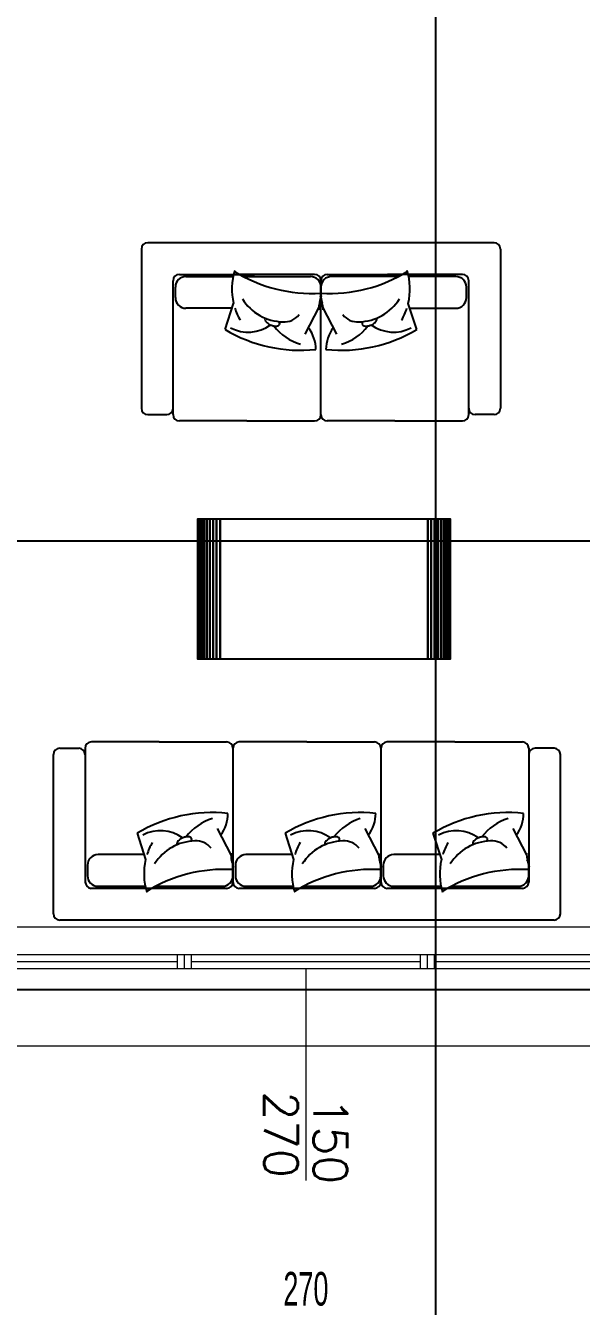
# Model space of a CAD drawing. Header units: inches. Extents: x -7543 to -822, y 102837 to 190349.
# Drawn here: x -829.8696 to -829.8299, y 102836.7579 to 102836.8492 of the extents above; entities that cross this region are included whole.
import ezdxf

# ---------------------------------------------------------------- set-up
doc = ezdxf.new("R2010")
doc.units = ezdxf.units.IN
doc.header["$MEASUREMENT"] = 0
doc.linetypes.add('DASHDOTX2', pattern=[2, 1, -0.5, 0, -0.5])
doc.layers.get('Defpoints').update_dxf_attribs({"lineweight": 25})
doc.layers.add('AKS', color=1, linetype='Continuous', lineweight=25)
doc.layers.add('ICOL', color=55, linetype='Continuous', lineweight=25)
doc.layers.add('PENCERE', color=7, linetype='Continuous', lineweight=18, true_color=0xffb360)
doc.layers.add('TEFRİŞ', color=7, linetype='Continuous', lineweight=25, true_color=0x78462c)
doc.styles.add('OLCU', font='tromand.shx', dxfattribs={"width": 0.6, "height": 12})
doc.styles.add('TXTX', font='TXTX')

msp = doc.modelspace()

# ---------------------------------------------------------------- linework, layer by layer
at = {"layer": 'AKS', "linetype": 'DASHDOTX2', "ltscale": 10}
for p, q in [((-829.8403199212353, 102837.241780972), (-829.8403199212353, 102836.7293249838)), ((-829.7205326753192, 102836.8124307916), (-830.0911364701894, 102836.8124307916))]:
    msp.add_line(p, q, dxfattribs=at)
at = {"layer": 'Defpoints', "color": 4}
msp.add_line((-829.8063199212354, 102836.7804307916), (-829.9608199212354, 102836.7804307916), dxfattribs=at)
at = {"layer": 'PENCERE'}
for p, q in [((-829.8770699212353, 102836.7849307916), (-829.8220699212352, 102836.7849307916)), ((-829.8225699212353, 102836.7829307916), (-829.8765699212353, 102836.7829307916)), ((-829.858736587902, 102836.7819307916), (-829.858736587902, 102836.7829307916)), ((-829.858236587902, 102836.7819307916), (-829.858236587902, 102836.7829307916)), ((-829.857736587902, 102836.7819307916), (-829.8577365879019, 102836.7829307916)), ((-829.8414032545686, 102836.7819307916), (-829.8414032545686, 102836.7829307916)), ((-829.8409032545686, 102836.7819307916), (-829.8409032545686, 102836.7829307916)), ((-829.8404032545686, 102836.7819307916), (-829.8404032545686, 102836.7829307916)), ((-829.858736587902, 102836.7824307916), (-829.8755699212353, 102836.7824307916)), ((-829.8414032545686, 102836.7824307916), (-829.857736587902, 102836.7824307916)), ((-829.8235699212353, 102836.7824307916), (-829.8404032545686, 102836.7824307916)), ((-829.8225699212353, 102836.7819307916), (-829.8765699212353, 102836.7819307916)), ((-829.8495699212352, 102836.7819307916), (-829.8495699212352, 102836.7668549041)), ((-829.8225699212353, 102836.7764307916), (-829.8765699212353, 102836.7764307916))]:
    msp.add_line(p, q, dxfattribs=at)
at = {"layer": 'TEFRİŞ'}
for p, q in [((-829.8613041390702, 102836.8332518803), (-829.8613041390702, 102836.8219002972)), ((-829.8361477178319, 102836.8337037921), (-829.8608522273114, 102836.8337037921)), ((-829.8356958060731, 102836.8332518803), (-829.8356958060731, 102836.8219002972)), ((-829.8585926685175, 102836.8314442333), (-829.8532440442042, 102836.8314442333)), ((-829.8489518843304, 102836.8314442333), (-829.8543005086437, 102836.8314442333)), ((-829.8480480608129, 102836.8314442333), (-829.8426994364995, 102836.8314442333)), ((-829.8384072766257, 102836.8314442333), (-829.8437559009391, 102836.8314442333)), ((-829.8590445802763, 102836.8219002972), (-829.8590445802763, 102836.8309923215)), ((-829.8588754136999, 102836.8297872235), (-829.8588754136999, 102836.8305404098)), ((-829.8581222274353, 102836.8312935961), (-829.8547537958087, 102836.8312935961)), ((-829.8540241721655, 102836.8312935961), (-829.8492531588363, 102836.8312935961)), ((-829.8484999725716, 102836.8219002972), (-829.8484999725716, 102836.8309923215)), ((-829.8484999725716, 102836.8219002972), (-829.8484999725716, 102836.8309923215)), ((-829.8484999725716, 102836.8305404098), (-829.8484999725716, 102836.8297872235)), ((-829.8484999725716, 102836.8305404098), (-829.8484999725716, 102836.8297872235)), ((-829.8429757729778, 102836.8312935961), (-829.847746786307, 102836.8312935961)), ((-829.838877717708, 102836.8312935961), (-829.8422461493345, 102836.8312935961)), ((-829.8381245314433, 102836.8297872235), (-829.8381245314433, 102836.8305404098)), ((-829.837955364867, 102836.8219002972), (-829.837955364867, 102836.8309923215)), ((-829.8548408525617, 102836.8290340373), (-829.8581222274353, 102836.8290340373)), ((-829.8553325857109, 102836.8275160252), (-829.8547288433776, 102836.8293798169)), ((-829.8496321270934, 102836.8271732008), (-829.8486319077592, 102836.8290978344)), ((-829.8473678180499, 102836.8271732008), (-829.8483680373841, 102836.8290978344)), ((-829.8416673594323, 102836.8275160252), (-829.8422711017656, 102836.8293798169)), ((-829.8421590925816, 102836.8290340373), (-829.838877717708, 102836.8290340373)), ((-829.8608522273114, 102836.8214483854), (-829.8594964920351, 102836.8214483854)), ((-829.8590445802763, 102836.8214483854), (-829.8590445802763, 102836.8219002972)), ((-829.8590445802763, 102836.8214483854), (-829.8590445802763, 102836.8214483854)), ((-829.8484999725716, 102836.8214483854), (-829.8484999725716, 102836.8219002972)), ((-829.8484999725716, 102836.8214483854), (-829.8484999725716, 102836.8219002972)), ((-829.8484999725716, 102836.8214483854), (-829.8484999725716, 102836.8214483854)), ((-829.8484999725716, 102836.8214483854), (-829.8484999725716, 102836.8214483854)), ((-829.837955364867, 102836.8214483854), (-829.837955364867, 102836.8219002972)), ((-829.837955364867, 102836.8214483854), (-829.837955364867, 102836.8214483854)), ((-829.8361477178319, 102836.8214483854), (-829.8375034531082, 102836.8214483854)), ((-829.853772276424, 102836.8209964736), (-829.8585926685175, 102836.8209964736)), ((-829.853772276424, 102836.8209964736), (-829.8489518843304, 102836.8209964736)), ((-829.8432276687194, 102836.8209964736), (-829.8480480608129, 102836.8209964736)), ((-829.8432276687194, 102836.8209964736), (-829.8384072766257, 102836.8209964736)), ((-829.8671228019168, 102836.7976675811), (-829.8657670666405, 102836.7976675811)), ((-829.8653151548817, 102836.7976675811), (-829.8653151548817, 102836.7976675811)), ((-829.8653151548817, 102836.7976675811), (-829.8653151548817, 102836.7972156693)), ((-829.8600428510293, 102836.7981194928), (-829.864863243123, 102836.7981194928)), ((-829.8600428510293, 102836.7981194928), (-829.8552224589358, 102836.7981194928)), ((-829.854770547177, 102836.7976675811), (-829.854770547177, 102836.7976675811)), ((-829.854770547177, 102836.7976675811), (-829.854770547177, 102836.7972156693)), ((-829.854770547177, 102836.7976675811), (-829.854770547177, 102836.7972156693)), ((-829.854770547177, 102836.7976675811), (-829.854770547177, 102836.7976675811)), ((-829.854770547177, 102836.7976675811), (-829.854770547177, 102836.7972156693)), ((-829.8494982433247, 102836.7981194928), (-829.8543186354183, 102836.7981194928)), ((-829.8494982433247, 102836.7981194928), (-829.8446778512312, 102836.7981194928)), ((-829.8442259394724, 102836.7976675811), (-829.8442259394724, 102836.7976675811)), ((-829.8442259394724, 102836.7976675811), (-829.8442259394724, 102836.7972156693)), ((-829.8442259394724, 102836.7976675811), (-829.8442259394724, 102836.7972156693)), ((-829.8442259394724, 102836.7976675811), (-829.8442259394724, 102836.7976675811)), ((-829.8442259394724, 102836.7976675811), (-829.8442259394724, 102836.7972156693)), ((-829.8389536356201, 102836.7981194928), (-829.8437740277136, 102836.7981194928)), ((-829.8389536356201, 102836.7981194928), (-829.8341332435265, 102836.7981194928)), ((-829.8336813317677, 102836.7976675811), (-829.8336813317677, 102836.7976675811)), ((-829.8336813317677, 102836.7976675811), (-829.8336813317677, 102836.7972156693)), ((-829.8336813317677, 102836.7976675811), (-829.8336813317677, 102836.7972156693)), ((-829.8336813317677, 102836.7976675811), (-829.8336813317677, 102836.7976675811)), ((-829.8318736847326, 102836.7976675811), (-829.8332294200089, 102836.7976675811)), ((-829.8675747136756, 102836.7858640861), (-829.8675747136756, 102836.7972156693)), ((-829.8653151548817, 102836.7972156693), (-829.8653151548817, 102836.7881236449)), ((-829.854770547177, 102836.7972156693), (-829.854770547177, 102836.7881236449)), ((-829.854770547177, 102836.7972156693), (-829.854770547177, 102836.7881236449)), ((-829.8442259394724, 102836.7972156693), (-829.8442259394724, 102836.7881236449)), ((-829.8442259394724, 102836.7972156693), (-829.8442259394724, 102836.7881236449)), ((-829.8336813317677, 102836.7972156693), (-829.8336813317677, 102836.7881236449)), ((-829.8336813317677, 102836.7972156693), (-829.8336813317677, 102836.7881236449)), ((-829.8336813317677, 102836.7972156693), (-829.8336813317677, 102836.7881236449)), ((-829.8314217729738, 102836.7858640861), (-829.8314217729738, 102836.7972156693)), ((-829.8616031603163, 102836.7915999413), (-829.8609994179831, 102836.7897361496)), ((-829.8559027016988, 102836.7919427657), (-829.8549024823645, 102836.7900181321)), ((-829.8510585526117, 102836.7915999413), (-829.8504548102785, 102836.7897361496)), ((-829.8453580939942, 102836.7919427657), (-829.8443578746599, 102836.7900181321)), ((-829.840513944907, 102836.7915999413), (-829.8399102025737, 102836.7897361496)), ((-829.8348134862895, 102836.7919427657), (-829.8338132669552, 102836.7900181321)), ((-829.8651459883054, 102836.7893287429), (-829.8651459883054, 102836.7885755567)), ((-829.8611114271671, 102836.7900819292), (-829.8643928020407, 102836.7900819292)), ((-829.854770547177, 102836.7885755567), (-829.854770547177, 102836.7893287429)), ((-829.854770547177, 102836.7885755567), (-829.854770547177, 102836.7893287429)), ((-829.8546013806007, 102836.7893287429), (-829.8546013806007, 102836.7885755567)), ((-829.8505668194624, 102836.7900819292), (-829.853848194336, 102836.7900819292)), ((-829.8442259394724, 102836.7885755567), (-829.8442259394724, 102836.7893287429)), ((-829.8442259394724, 102836.7885755567), (-829.8442259394724, 102836.7893287429)), ((-829.844056772896, 102836.7893287429), (-829.844056772896, 102836.7885755567)), ((-829.8400222117577, 102836.7900819292), (-829.8433035866314, 102836.7900819292)), ((-829.8336813317677, 102836.7885755567), (-829.8336813317677, 102836.7893287429)), ((-829.8336813317677, 102836.7885755567), (-829.8336813317677, 102836.7893287429)), ((-829.8552224537351, 102836.7876717332), (-829.8649131933553, 102836.7876717332)), ((-829.8643928020407, 102836.7878223704), (-829.8610243704142, 102836.7878223704)), ((-829.8552224589358, 102836.7876717332), (-829.8605710832492, 102836.7876717332)), ((-829.8602947467709, 102836.7878223704), (-829.8555237334417, 102836.7878223704)), ((-829.8446778512312, 102836.7876717332), (-829.854318640619, 102836.7876717332)), ((-829.853848194336, 102836.7878223704), (-829.8504797627095, 102836.7878223704)), ((-829.8497501390663, 102836.7878223704), (-829.8449791257369, 102836.7878223704)), ((-829.8341332435265, 102836.7876717332), (-829.8437740277136, 102836.7876717332)), ((-829.8433035866314, 102836.7878223704), (-829.8399351550048, 102836.7878223704)), ((-829.8392055313616, 102836.7878223704), (-829.8344345180324, 102836.7878223704)), ((-829.8318736847326, 102836.7854121744), (-829.8671228019168, 102836.7854121744))]:
    msp.add_line(p, q, dxfattribs=at)
for centre, radius, start, end in [((-829.8608522273114, 102836.8332518803), 0.0004519117587709115, 90, 180), ((-829.8361477178319, 102836.8332518803), 0.0004519117587709115, 0, 90), ((-829.8585926685175, 102836.8309923215), 0.0004519117587717861, 90, 180), ((-829.8503743497424, 102836.8303936443), 0.004470957498263174, 162.728126075292, 193.1063037620537), ((-829.8491284938312, 102836.8406032535), 0.01051843088521777, 238.0043635374984, 273.3513696530827), ((-829.8489518843304, 102836.8309923215), 0.0004519117587717763, 0, 90), ((-829.8480480608129, 102836.8309923215), 0.0004519117587717763, 90, 180), ((-829.847871451312, 102836.8406032535), 0.01051843088521777, 266.6486303469174, 301.9956364625016), ((-829.8466255954008, 102836.8303936443), 0.004470957498263174, 346.8936962379463, 17.27187392470803), ((-829.8384072766257, 102836.8309923215), 0.0004519117587717861, 0, 90), ((-829.8581222274353, 102836.8305404098), 0.0007531862646187689, 90, 180), ((-829.8492531588363, 102836.8305404098), 0.0007531862646185503, 0, 90), ((-829.847746786307, 102836.8305404098), 0.0007531862646185503, 90, 180), ((-829.838877717708, 102836.8305404098), 0.0007531862646187689, 0, 90), ((-829.8581222274353, 102836.8297872235), 0.0007531862646189876, 180, 270), ((-829.8511455800401, 102836.8315418729), 0.003479438900663434, 211.9056331134009, 268.8141574815438), ((-829.844203242995, 102836.8286059125), 0.004470957498263174, 162.8603405290293, 175.8560006029452), ((-829.8492531588363, 102836.8297872235), 0.0007531862646166917, 329.9323809596568, 0), ((-829.8527967021482, 102836.8286059125), 0.004470957498263174, 4.143999397054808, 17.13965947097072), ((-829.847746786307, 102836.8297872235), 0.0007531862646166917, 180, 210.0676190403431), ((-829.8458543651032, 102836.8315418729), 0.003479438900663434, 271.1858425184561, 328.094366886599), ((-829.838877717708, 102836.8297872235), 0.0007531862646189876, 270, 0), ((-829.8503743497424, 102836.8303936443), 0.004470957498263174, 197.7038764171577, 209.691791665256), ((-829.8510991505422, 102836.8293568776), 0.001299108500386112, 264.7691650425572, 323.2982392542425), ((-829.8459007946011, 102836.8293568776), 0.001299108500386112, 216.7017607457575, 275.2308349574428), ((-829.8466255954008, 102836.8303936443), 0.004470957498263174, 330.308208334744, 342.2961235828424), ((-829.8536821010603, 102836.8300455193), 0.002714633946095844, 242.4617525578059, 305.833653132841), ((-829.8523467515478, 102836.828242077), 0.0001449030524481335, 158.2027377821426, 198.1109266450658), ((-829.852105520151, 102836.8283209745), 0.0003987088870210139, 198.1109266448835, 221.8558237735865), ((-829.8523467515479, 102836.828242077), 0.0001449030523305683, 146.011310146502, 158.202737781151), ((-829.8518872920173, 102836.8285164759), 0.0006917008929873789, 221.8558237826652, 236.6099540750796), ((-829.8516526713321, 102836.8288724314), 0.001118023750632147, 236.6099540713269, 248.2027378321467), ((-829.8516526713322, 102836.8288724314), 0.001118023750525635, 248.2027378347473, 259.7955216770866), ((-829.8517281994, 102836.8284528522), 0.0006917008929692162, 259.795521667791, 274.5496520282756), ((-829.848825431776, 102836.8301036408), 0.003818433824962521, 217.6384495762026, 252.6139057885371), ((-829.8517049583992, 102836.8281607834), 0.0003987088869430494, 274.5496520315222, 298.2945491438347), ((-829.8515846533064, 102836.8279373017), 0.0001449030524805645, 298.2945491438347, 338.202737781804), ((-829.8518258847032, 102836.8278584042), 0.0003987088870479454, 18.11092664478231, 33.75836718283319), ((-829.8515846533064, 102836.8279373017), 0.0001449030524495342, 338.2027377821427, 18.11092664506579), ((-829.8481745133672, 102836.8301036408), 0.003818433824962521, 287.3860942114629, 322.3615504237974), ((-829.8454152918368, 102836.8279373017), 0.0001449030524495342, 161.8890733549342, 201.7972622178574), ((-829.8451740604401, 102836.8278584042), 0.0003987088870479454, 146.2416328171668, 161.8890733552177), ((-829.8454152918368, 102836.8279373017), 0.0001449030524805645, 201.797262218196, 241.7054508561653), ((-829.8452949867441, 102836.8281607834), 0.0003987088869430494, 241.7054508561653, 265.4503479684778), ((-829.8452717457433, 102836.8284528522), 0.0006917008929692162, 265.4503479717245, 280.204478332209), ((-829.8453472738111, 102836.8288724314), 0.001118023750525635, 280.2044783229134, 291.7972621652527), ((-829.8453472738112, 102836.8288724314), 0.001118023750632147, 291.7972621678533, 303.390045928673), ((-829.843317844083, 102836.8300455193), 0.002714633946095844, 234.1663468671589, 297.5382474421941), ((-829.845112653126, 102836.8285164759), 0.0006917008929873789, 303.3900459249205, 318.1441762163351), ((-829.8448944249923, 102836.8283209745), 0.0003987088870210139, 318.1441762264135, 341.8890733551165), ((-829.8446531935954, 102836.828242077), 0.0001449030523305683, 21.79726221884903, 33.98868985349802), ((-829.8446531935955, 102836.828242077), 0.0001449030524481335, 341.8890733549342, 21.79726221785736), ((-829.849951328037, 102836.8365536938), 0.01051843088521777, 239.2293559670257, 275.9473756037725), ((-829.8514651270266, 102836.826081304), 0.002603687489061294, 0.2327002321935641, 36.60753348052907), ((-829.8455348181167, 102836.826081304), 0.002603687489061294, 143.3924665194709, 179.7672997678064), ((-829.8470486171062, 102836.8365536938), 0.01051843088521777, 264.0526243962275, 300.7706440329743), ((-829.8608522273114, 102836.8219002972), 0.0004519117587717861, 180, 270), ((-829.8594964920351, 102836.8219002972), 0.0004519117587717861, 270, 0), ((-829.8585926685175, 102836.8214483854), 0.0004519117587713488, 180, 270), ((-829.8489518843304, 102836.8214483854), 0.0004519117587715675, 270, 0), ((-829.8480480608129, 102836.8214483854), 0.0004519117587715675, 180, 270), ((-829.8384072766257, 102836.8214483854), 0.0004519117587713488, 270, 0), ((-829.8375034531082, 102836.8219002972), 0.0004519117587717861, 180, 270), ((-829.8361477178319, 102836.8219002972), 0.0004519117587717861, 270, 0), ((-829.8671228019168, 102836.7972156693), 0.0004519117587718345, 90, 180), ((-829.8657670666405, 102836.7972156693), 0.0004519117587718345, 0, 90), ((-829.864863243123, 102836.7976675811), 0.0004519117587713972, 90, 180), ((-829.8552224589358, 102836.7976675811), 0.0004519117587716158, 0, 90), ((-829.8543186354183, 102836.7976675811), 0.0004519117587713972, 90, 180), ((-829.8446778512312, 102836.7976675811), 0.0004519117587716158, 0, 90), ((-829.8437740277136, 102836.7976675811), 0.0004519117587713972, 90, 180), ((-829.8341332435265, 102836.7976675811), 0.0004519117587716158, 0, 90), ((-829.8332294200089, 102836.7972156693), 0.0004519117587718345, 90, 180), ((-829.8318736847326, 102836.7972156693), 0.0004519117587718345, 0, 90), ((-829.8562219026425, 102836.7825622727), 0.01051843088521889, 84.05262439622754, 120.7706440329743), ((-829.857735701632, 102836.7930346624), 0.002603687489061573, 323.3924665194709, 359.7672997678064), ((-829.8456772949378, 102836.7825622727), 0.01051843088521889, 84.05262439622754, 120.7706440329743), ((-829.8471910939273, 102836.7930346624), 0.002603687489061573, 323.3924665194709, 359.7672997678064), ((-829.8351326872331, 102836.7825622727), 0.01051843088521889, 84.05262439622754, 120.7706440329743), ((-829.8366464862227, 102836.7930346624), 0.002603687489061573, 323.3924665194709, 359.7672997678064), ((-829.8550960063815, 102836.7890123257), 0.00381843382496293, 107.3860942114629, 142.3615504237974), ((-829.8445513986768, 102836.7890123257), 0.00381843382496293, 107.3860942114629, 142.3615504237974), ((-829.8340067909721, 102836.7890123257), 0.00381843382496293, 107.3860942114629, 142.3615504237974), ((-829.8599526756657, 102836.7890704472), 0.002714633946096135, 54.16634686715898, 117.5382474421941), ((-829.8581578666227, 102836.7905994906), 0.0006917008929874529, 123.3900459249204, 138.1441762173348), ((-829.8579232459375, 102836.7902435351), 0.001118023750632267, 111.7972621678533, 123.3900459286731), ((-829.8579232459376, 102836.7902435351), 0.001118023750525755, 100.2044783229135, 111.7972621652527), ((-829.8579987740054, 102836.7906631143), 0.0006917008929692902, 85.45034797172441, 100.204478332209), ((-829.8579755330046, 102836.7909551831), 0.0003987088869430921, 61.70545085616529, 85.45034796847779), ((-829.8578552279118, 102836.7911786648), 0.00014490305248058, 21.79726221819597, 61.70545085616529), ((-829.8578552279118, 102836.7911786648), 0.0001449030524495497, 341.8890733549342, 21.79726221785736), ((-829.849408067961, 102836.7890704472), 0.002714633946096135, 54.16634686715898, 117.5382474421941), ((-829.847613258918, 102836.7905994906), 0.0006917008929874529, 123.3900459249204, 138.1441762173348), ((-829.8473786382328, 102836.7902435351), 0.001118023750632267, 111.7972621678533, 123.3900459286731), ((-829.847378638233, 102836.7902435351), 0.001118023750525755, 100.2044783229135, 111.7972621652527), ((-829.8474541663007, 102836.7906631143), 0.0006917008929692902, 85.45034797172441, 100.204478332209), ((-829.8474309252999, 102836.7909551831), 0.0003987088869430921, 61.70545085616529, 85.45034796847779), ((-829.8473106202072, 102836.7911786648), 0.00014490305248058, 21.79726221819597, 61.70545085616529), ((-829.8473106202072, 102836.7911786648), 0.0001449030524495497, 341.8890733549342, 21.79726221785736), ((-829.8388634602563, 102836.7890704472), 0.002714633946096135, 54.16634686715898, 117.5382474421941), ((-829.8370686512134, 102836.7905994906), 0.0006917008929874529, 123.3900459249204, 138.1441762173348), ((-829.8368340305282, 102836.7902435351), 0.001118023750632267, 111.7972621678533, 123.3900459286731), ((-829.8368340305283, 102836.7902435351), 0.001118023750525755, 100.2044783229135, 111.7972621652527), ((-829.8369095585961, 102836.7906631143), 0.0006917008929692902, 85.45034797172441, 100.204478332209), ((-829.8368863175953, 102836.7909551831), 0.0003987088869430921, 61.70545085616529, 85.45034796847779), ((-829.8367660125025, 102836.7911786648), 0.00014490305248058, 21.79726221819597, 61.70545085616529), ((-829.8367660125025, 102836.7911786648), 0.0001449030524495497, 341.8890733549342, 21.79726221785736), ((-829.8566449243478, 102836.7887223221), 0.004470957498263652, 150.308208334744, 162.2961235828424), ((-829.8574161546455, 102836.7875740935), 0.003479438900663807, 91.18584251845618, 148.094366886599), ((-829.8586173261531, 102836.7908738895), 0.000144903052448149, 161.8890733549342, 201.7972622178574), ((-829.8583760947564, 102836.790794992), 0.0003987088870210565, 138.1441762264135, 161.8890733551164), ((-829.8586173261533, 102836.7908738895), 0.0001449030523305838, 201.797262218849, 213.988689853498), ((-829.8580964593086, 102836.7912575623), 0.0003987088870479881, 326.2416328171668, 341.8890733552177), ((-829.8573697251476, 102836.7897590889), 0.001299108500386251, 36.7017607457575, 95.23083495744277), ((-829.8461003166431, 102836.7887223221), 0.004470957498263652, 150.308208334744, 162.2961235828424), ((-829.8468715469409, 102836.7875740935), 0.003479438900663807, 91.18584251845618, 148.094366886599), ((-829.8480727184485, 102836.7908738895), 0.000144903052448149, 161.8890733549342, 201.7972622178574), ((-829.8478314870517, 102836.790794992), 0.0003987088870210565, 138.1441762264135, 161.8890733551164), ((-829.8480727184486, 102836.7908738895), 0.0001449030523305838, 201.797262218849, 213.988689853498), ((-829.847551851604, 102836.7912575623), 0.0003987088870479881, 326.2416328171668, 341.8890733552177), ((-829.8468251174429, 102836.7897590889), 0.001299108500386251, 36.7017607457575, 95.23083495744277), ((-829.8355557089385, 102836.7887223221), 0.004470957498263652, 150.308208334744, 162.2961235828424), ((-829.8363269392362, 102836.7875740935), 0.003479438900663807, 91.18584251845618, 148.094366886599), ((-829.8375281107438, 102836.7908738895), 0.000144903052448149, 161.8890733549342, 201.7972622178574), ((-829.8372868793471, 102836.790794992), 0.0003987088870210565, 138.1441762264135, 161.8890733551164), ((-829.837528110744, 102836.7908738895), 0.0001449030523305838, 201.797262218849, 213.988689853498), ((-829.8370072438993, 102836.7912575623), 0.0003987088870479881, 326.2416328171668, 341.8890733552177), ((-829.8362805097382, 102836.7897590889), 0.001299108500386251, 36.7017607457575, 95.23083495744277), ((-829.8643928020407, 102836.7893287429), 0.0007531862646190683, 90, 180), ((-829.8566449243478, 102836.7887223221), 0.004470957498263652, 166.8936962379463, 197.271873924708), ((-829.8504738176005, 102836.790510054), 0.004470957498263652, 184.1439993970548, 197.1396594709707), ((-829.8555237334417, 102836.7893287429), 0.0007531862646167723, 0, 30.06761904034316), ((-829.853848194336, 102836.7893287429), 0.0007531862646190683, 90, 180), ((-829.8461003166431, 102836.7887223221), 0.004470957498263652, 166.8936962379463, 197.271873924708), ((-829.8399292098958, 102836.790510054), 0.004470957498263652, 184.1439993970548, 197.1396594709707), ((-829.8449791257369, 102836.7893287429), 0.0007531862646167723, 0, 30.06761904034316), ((-829.8433035866314, 102836.7893287429), 0.0007531862646190683, 90, 180), ((-829.8355557089385, 102836.7887223221), 0.004470957498263652, 166.8936962379463, 197.271873924708), ((-829.8293846021911, 102836.790510054), 0.004470957498263652, 184.1439993970548, 197.1396594709707), ((-829.8344345180324, 102836.7893287429), 0.0007531862646167723, 0, 30.06761904034316), ((-829.8643928020407, 102836.7885755567), 0.0007531862646188495, 180, 270), ((-829.8553990684367, 102836.778512713), 0.01051843088521889, 86.64863034691737, 121.9956364625016), ((-829.8555237334417, 102836.7885755567), 0.0007531862646186308, 270, 0), ((-829.853848194336, 102836.7885755567), 0.0007531862646188495, 180, 270), ((-829.844854460732, 102836.778512713), 0.01051843088521889, 86.64863034691737, 121.9956364625016), ((-829.8449791257369, 102836.7885755567), 0.0007531862646186308, 270, 0), ((-829.8433035866314, 102836.7885755567), 0.0007531862646188495, 180, 270), ((-829.8343098530273, 102836.778512713), 0.01051843088521889, 86.64863034691737, 121.9956364625016), ((-829.8344345180324, 102836.7885755567), 0.0007531862646186308, 270, 0), ((-829.8647808688936, 102836.7881941537), 0.000538918369206517, 187.5177844104036, 255.7864222178625), ((-829.8552224589358, 102836.7881236449), 0.0004519117587718246, 270, 0), ((-829.8543186354183, 102836.7881236449), 0.0004519117587718246, 180, 270), ((-829.8446778512312, 102836.7881236449), 0.0004519117587718246, 270, 0), ((-829.8437740277136, 102836.7881236449), 0.0004519117587718246, 180, 270), ((-829.8341332435265, 102836.7881236449), 0.0004519117587718345, 270, 0), ((-829.8341332435265, 102836.7881236449), 0.0004519117587718246, 270, 0), ((-829.8671228019168, 102836.7858640861), 0.0004519117587709598, 180, 270), ((-829.8318736847326, 102836.7858640861), 0.0004519117587709598, 270, 0)]:
    msp.add_arc(centre, radius, start, end, dxfattribs=at)
for points in [[(-829.857286571032, 102836.8140079356, -0.008), (-829.857286571032, 102836.8140079356, -0.0016), (-829.857286571032, 102836.8040079355, -0.0016), (-829.857286571032, 102836.8040079355, -0.008)], [(-829.857286571032, 102836.8140079356, -0.008), (-829.857286571032, 102836.8140079356, -0.0016), (-829.857286571032, 102836.8040079355, -0.0016), (-829.857286571032, 102836.8040079355, -0.008)], [(-829.857286571032, 102836.8140079356, -0.0016), (-829.857266871032, 102836.8140079356, -0.0013497), (-829.857266871032, 102836.8040079355, -0.0013497), (-829.857286571032, 102836.8040079355, -0.0016)], [(-829.857286571032, 102836.8140079356, -0.0016), (-829.857266871032, 102836.8140079356, -0.0013497), (-829.857266871032, 102836.8040079355, -0.0013497), (-829.857286571032, 102836.8040079355, -0.0016)], [(-829.857266871032, 102836.8140079356, -0.0013497), (-829.857208251032, 102836.8140079356, -0.001105580000000001), (-829.857208251032, 102836.8040079355, -0.001105580000000001), (-829.857266871032, 102836.8040079355, -0.0013497)], [(-829.857266871032, 102836.8140079356, -0.0013497), (-829.857208251032, 102836.8140079356, -0.001105580000000001), (-829.857208251032, 102836.8040079355, -0.001105580000000001), (-829.857266871032, 102836.8040079355, -0.0013497)], [(-829.857208251032, 102836.8140079356, -0.001105580000000001), (-829.857112171032, 102836.8140079356, -0.0008736199999999996), (-829.857112171032, 102836.8040079355, -0.0008736199999999996), (-829.857208251032, 102836.8040079355, -0.001105580000000001)], [(-829.857208251032, 102836.8140079356, -0.001105580000000001), (-829.857112171032, 102836.8140079356, -0.0008736199999999996), (-829.857112171032, 102836.8040079355, -0.0008736199999999996), (-829.857208251032, 102836.8040079355, -0.001105580000000001)], [(-829.857112171032, 102836.8140079356, -0.0008736199999999996), (-829.8569809910321, 102836.8140079356, -0.0006595399999999998), (-829.8569809910321, 102836.8040079355, -0.0006595399999999998), (-829.857112171032, 102836.8040079355, -0.0008736199999999996)], [(-829.857112171032, 102836.8140079356, -0.0008736199999999996), (-829.8569809910321, 102836.8140079356, -0.0006595399999999998), (-829.8569809910321, 102836.8040079355, -0.0006595399999999998), (-829.857112171032, 102836.8040079355, -0.0008736199999999996)], [(-829.8569809910321, 102836.8140079356, -0.0006595399999999998), (-829.856817931032, 102836.8140079356, -0.00046862), (-829.856817931032, 102836.8040079355, -0.00046862), (-829.8569809910321, 102836.8040079355, -0.0006595399999999998)], [(-829.8569809910321, 102836.8140079356, -0.0006595399999999998), (-829.856817931032, 102836.8140079356, -0.00046862), (-829.856817931032, 102836.8040079355, -0.00046862), (-829.8569809910321, 102836.8040079355, -0.0006595399999999998)], [(-829.856817931032, 102836.8140079356, -0.00046862), (-829.856627031032, 102836.8140079356, -0.0003055800000000006), (-829.856627031032, 102836.8040079355, -0.0003055800000000006), (-829.856817931032, 102836.8040079355, -0.00046862)], [(-829.856817931032, 102836.8140079356, -0.00046862), (-829.856627031032, 102836.8140079356, -0.0003055800000000006), (-829.856627031032, 102836.8040079355, -0.0003055800000000006), (-829.856817931032, 102836.8040079355, -0.00046862)], [(-829.856627031032, 102836.8140079356, -0.0003055800000000006), (-829.856412951032, 102836.8140079356, -0.0001743800000000008), (-829.856412951032, 102836.8040079355, -0.0001743800000000008), (-829.856627031032, 102836.8040079355, -0.0003055800000000006)], [(-829.856627031032, 102836.8140079356, -0.0003055800000000006), (-829.856412951032, 102836.8140079356, -0.0001743800000000008), (-829.856412951032, 102836.8040079355, -0.0001743800000000008), (-829.856627031032, 102836.8040079355, -0.0003055800000000006)], [(-829.856412951032, 102836.8140079356, -0.0001743800000000008), (-829.856180991032, 102836.8140079356, -7.830000000000013e-05), (-829.856180991032, 102836.8040079355, -7.830000000000013e-05), (-829.856412951032, 102836.8040079355, -0.0001743800000000008)], [(-829.856412951032, 102836.8140079356, -0.0001743800000000008), (-829.856180991032, 102836.8140079356, -7.830000000000013e-05), (-829.856180991032, 102836.8040079355, -7.830000000000013e-05), (-829.856412951032, 102836.8040079355, -0.0001743800000000008)], [(-829.856180991032, 102836.8140079356, -7.830000000000013e-05), (-829.855936871032, 102836.8140079356, -1.970000000000028e-05), (-829.855936871032, 102836.8040079355, -1.970000000000028e-05), (-829.856180991032, 102836.8040079355, -7.830000000000013e-05)], [(-829.856180991032, 102836.8140079356, -7.830000000000013e-05), (-829.855936871032, 102836.8140079356, -1.970000000000028e-05), (-829.855936871032, 102836.8040079355, -1.970000000000028e-05), (-829.856180991032, 102836.8040079355, -7.830000000000013e-05)], [(-829.855936871032, 102836.8140079356, -1.970000000000028e-05), (-829.855686571032, 102836.8140079356), (-829.855686571032, 102836.8040079355), (-829.855936871032, 102836.8040079355, -1.970000000000028e-05)], [(-829.855936871032, 102836.8140079356, -1.970000000000028e-05), (-829.855686571032, 102836.8140079356), (-829.855686571032, 102836.8040079355), (-829.855936871032, 102836.8040079355, -1.970000000000028e-05)], [(-829.855686571032, 102836.8140079356), (-829.840886571032, 102836.8140079356), (-829.840886571032, 102836.8040079355), (-829.855686571032, 102836.8040079355)], [(-829.855686571032, 102836.8140079356), (-829.840886571032, 102836.8140079356), (-829.840886571032, 102836.8040079355), (-829.855686571032, 102836.8040079355)], [(-829.840886571032, 102836.8140079356), (-829.840636271032, 102836.8140079356, -1.970000000000028e-05), (-829.840636271032, 102836.8040079355, -1.970000000000028e-05), (-829.840886571032, 102836.8040079355)], [(-829.840886571032, 102836.8140079356), (-829.840636271032, 102836.8140079356, -1.970000000000028e-05), (-829.840636271032, 102836.8040079355, -1.970000000000028e-05), (-829.840886571032, 102836.8040079355)], [(-829.840636271032, 102836.8140079356, -1.970000000000028e-05), (-829.840392131032, 102836.8140079356, -7.830000000000013e-05), (-829.840392131032, 102836.8040079355, -7.830000000000013e-05), (-829.840636271032, 102836.8040079355, -1.970000000000028e-05)], [(-829.840636271032, 102836.8140079356, -1.970000000000028e-05), (-829.840392131032, 102836.8140079356, -7.830000000000013e-05), (-829.840392131032, 102836.8040079355, -7.830000000000013e-05), (-829.840636271032, 102836.8040079355, -1.970000000000028e-05)], [(-829.840392131032, 102836.8140079356, -7.830000000000013e-05), (-829.840160191032, 102836.8140079356, -0.0001743800000000008), (-829.840160191032, 102836.8040079355, -0.0001743800000000008), (-829.840392131032, 102836.8040079355, -7.830000000000013e-05)], [(-829.840392131032, 102836.8140079356, -7.830000000000013e-05), (-829.840160191032, 102836.8140079356, -0.0001743800000000008), (-829.840160191032, 102836.8040079355, -0.0001743800000000008), (-829.840392131032, 102836.8040079355, -7.830000000000013e-05)], [(-829.840160191032, 102836.8140079356, -0.0001743800000000008), (-829.839946111032, 102836.8140079356, -0.0003055800000000006), (-829.839946111032, 102836.8040079355, -0.0003055800000000006), (-829.840160191032, 102836.8040079355, -0.0001743800000000008)], [(-829.840160191032, 102836.8140079356, -0.0001743800000000008), (-829.839946111032, 102836.8140079356, -0.0003055800000000006), (-829.839946111032, 102836.8040079355, -0.0003055800000000006), (-829.840160191032, 102836.8040079355, -0.0001743800000000008)], [(-829.839946111032, 102836.8140079356, -0.0003055800000000006), (-829.839755191032, 102836.8140079356, -0.00046862), (-829.839755191032, 102836.8040079355, -0.00046862), (-829.839946111032, 102836.8040079355, -0.0003055800000000006)], [(-829.839946111032, 102836.8140079356, -0.0003055800000000006), (-829.839755191032, 102836.8140079356, -0.00046862), (-829.839755191032, 102836.8040079355, -0.00046862), (-829.839946111032, 102836.8040079355, -0.0003055800000000006)], [(-829.839755191032, 102836.8140079356, -0.00046862), (-829.839592131032, 102836.8140079356, -0.0006595399999999998), (-829.839592131032, 102836.8040079355, -0.0006595399999999998), (-829.839755191032, 102836.8040079355, -0.00046862)], [(-829.839755191032, 102836.8140079356, -0.00046862), (-829.839592131032, 102836.8140079356, -0.0006595399999999998), (-829.839592131032, 102836.8040079355, -0.0006595399999999998), (-829.839755191032, 102836.8040079355, -0.00046862)], [(-829.839592131032, 102836.8140079356, -0.0006595399999999998), (-829.839460951032, 102836.8140079356, -0.0008736199999999996), (-829.839460951032, 102836.8040079355, -0.0008736199999999996), (-829.839592131032, 102836.8040079355, -0.0006595399999999998)], [(-829.839592131032, 102836.8140079356, -0.0006595399999999998), (-829.839460951032, 102836.8140079356, -0.0008736199999999996), (-829.839460951032, 102836.8040079355, -0.0008736199999999996), (-829.839592131032, 102836.8040079355, -0.0006595399999999998)], [(-829.839460951032, 102836.8140079356, -0.0008736199999999996), (-829.839364871032, 102836.8140079356, -0.001105580000000001), (-829.839364871032, 102836.8040079355, -0.001105580000000001), (-829.839460951032, 102836.8040079355, -0.0008736199999999996)], [(-829.839460951032, 102836.8140079356, -0.0008736199999999996), (-829.839364871032, 102836.8140079356, -0.001105580000000001), (-829.839364871032, 102836.8040079355, -0.001105580000000001), (-829.839460951032, 102836.8040079355, -0.0008736199999999996)], [(-829.839364871032, 102836.8140079356, -0.001105580000000001), (-829.839306271032, 102836.8140079356, -0.0013497), (-829.839306271032, 102836.8040079355, -0.0013497), (-829.839364871032, 102836.8040079355, -0.001105580000000001)], [(-829.839364871032, 102836.8140079356, -0.001105580000000001), (-829.839306271032, 102836.8140079356, -0.0013497), (-829.839306271032, 102836.8040079355, -0.0013497), (-829.839364871032, 102836.8040079355, -0.001105580000000001)], [(-829.839306271032, 102836.8140079356, -0.0013497), (-829.8392865710321, 102836.8140079356, -0.0016), (-829.8392865710321, 102836.8040079355, -0.0016), (-829.839306271032, 102836.8040079355, -0.0013497)], [(-829.839306271032, 102836.8140079356, -0.0013497), (-829.8392865710321, 102836.8140079356, -0.0016), (-829.8392865710321, 102836.8040079355, -0.0016), (-829.839306271032, 102836.8040079355, -0.0013497)], [(-829.8392865710321, 102836.8140079356, -0.0016), (-829.8392865710321, 102836.8140079356, -0.008), (-829.8392865710321, 102836.8040079355, -0.008), (-829.8392865710321, 102836.8040079355, -0.0016)], [(-829.8392865710321, 102836.8140079356, -0.0016), (-829.8392865710321, 102836.8140079356, -0.008), (-829.8392865710321, 102836.8040079355, -0.008), (-829.8392865710321, 102836.8040079355, -0.0016)]]:
    msp.add_3dface(points, dxfattribs=at)

# ---------------------------------------------------------------- texts
at = {"layer": 'ICOL', "insert": (-829.8495699212353, 102836.759113801), "char_height": 0.0024, "attachment_point": 5, "style": 'OLCU'}
msp.add_mtext('\\A1;270', dxfattribs=at)
at = {"layer": 'PENCERE', "style": 'TXTX'}
for s, p in [('270', (-829.85254253129, 102836.773209999)), ('150', (-829.8490259845217, 102836.7727528562))]:
    msp.add_text(s, height=0.0024, rotation=270, dxfattribs=at).set_placement(p)

doc.saveas('drawing.dxf')
